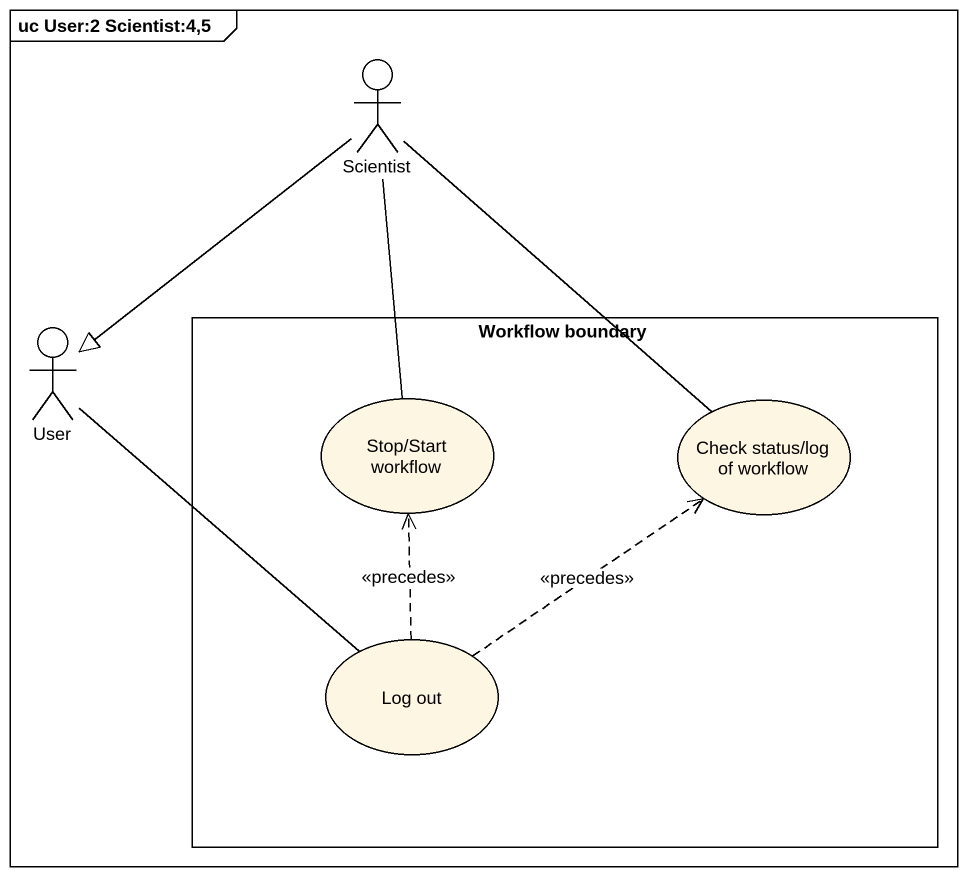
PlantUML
@startuml
mainframe uc User:2 Scientist:4,5
actor Scientist
actor User
rectangle "Workflow boundary" as Workflow_boundary {
  usecase "Stop/Start workflow" as Stop_Start_workflow
  usecase "Check status/log of workflow" as Check_status_log_of_workflow
  usecase "Log out" as Log_out
}
Scientist --|> User
Scientist -- Stop_Start_workflow
Scientist -- Check_status_log_of_workflow
User -- Log_out
Log_out .up.> Stop_Start_workflow : <<precedes>>
Log_out .up.> Check_status_log_of_workflow : <<precedes>>
@enduml
